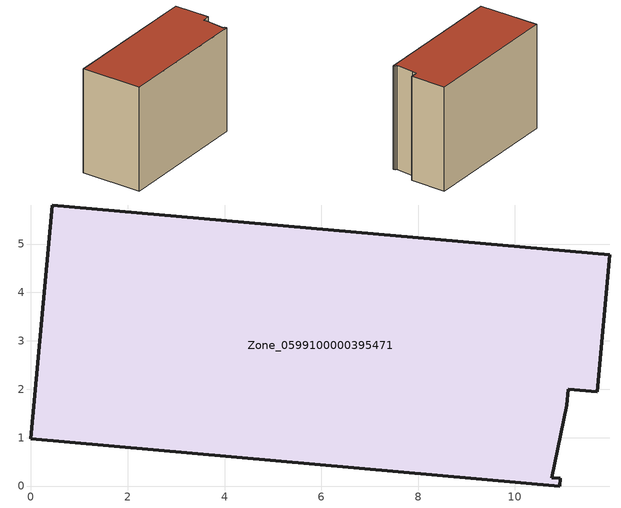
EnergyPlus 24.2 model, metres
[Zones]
Zone_0599100000395471
 floor ground (C_G): 0,0.98 0.44,5.81 11.96,4.78 11.7,1.95 11.1,2 11.07,1.67 10.76,0.17 10.94,0.16 10.92,0 z0
 wall outside (C_F): 0.44,5.81 0,0.98 10.92,0 10.94,0.16 10.76,0.17 11.07,1.67 11.1,2 11.7,1.95 11.96,4.78 0.44,5.81 z0:8.44
 roof outside (C_R): 10.92,0 10.94,0.16 10.76,0.17 11.07,1.67 11.1,2 11.7,1.95 11.96,4.78 0.44,5.81 0,0.98 z8.44
[BUILDING]
Pand.0599100000395471: North Axis=0; Terrain=City; Loads Convergence Tolerance Value=0.04; Temperature Convergence Tolerance Value=0.4; Solar Distribution=FullExterior; Maximum Number of Warmup Days=25; Minimum Number of Warmup Days=1
[Site:Location]
Rotterdam.The.Hague.AP_ZH_NLD Design_Conditions: Latitude=51.96; Longitude=4.45; Time Zone=1; Elevation=-4.5
[SITE:GROUNDTEMPERATURE:BUILDINGSURFACE]
18, 18, 18, 18, 18, 18, 18, 18, 18, 18, 18, 18
[MATERIAL] Thermal Absorptance=0.9; Solar Absorptance=0.7; Visible Absorptance=0.7
Name | Roughness | Thickness | Conductivity | Density | Specific Heat
G.TI.1992-2005 | MediumSmooth | 0.15 | 0.06 | 540 | 1210
F.TI.1992-2005 | Rough | 0.3 | 0.12 | 1920 | 840
R.TI.1992-2005 | MediumRough | 0.2 | 0.08 | 1500 | 1000
[CONSTRUCTION]
C_G: G.TI.1992-2005
C_F: F.TI.1992-2005
C_R: R.TI.1992-2005
[ZONE]
Zone_0599100000395471: Type=1; Multiplier=1; Ceiling Height=Autocalculate; Volume=Autocalculate; Floor Area=autocalculate; Part of Total Floor Area=Yes
[ZONEINFILTRATION:DESIGNFLOWRATE]
Infil_Zone_0599100000395471: Zone or ZoneList or Space or SpaceList=Zone_0599100000395471; Schedule=AlwaysOn; Design Flow Rate Calculation Method=Flow/Area; Flow Rate per Floor Area=0.0015; Constant Term Coefficient=1; Temperature Term Coefficient=0; Velocity Term Coefficient=0; Velocity Squared Term Coefficient=0
[HVACTEMPLATE:ZONE:IDEALLOADSAIRSYSTEM]
Zone_0599100000395471: Maximum Heating Supply Air Temperature=50; Minimum Cooling Supply Air Temperature=13; Maximum Heating Supply Air Humidity Ratio=0.0156; Minimum Cooling Supply Air Humidity Ratio=0.0077; Heating Limit=NoLimit; Cooling Limit=NoLimit; Dehumidification Control Type=ConstantSensibleHeatRatio; Cooling Sensible Heat Ratio=0.7; Dehumidification Setpoint=60; Humidification Control Type=None; Humidification Setpoint=30; Outdoor Air Method=None; Outdoor Air Flow Rate per Person=0.00944; Outdoor Air Flow Rate per Zone Floor Area=0; Outdoor Air Flow Rate per Zone=0; Demand Controlled Ventilation Type=None; Outdoor Air Economizer Type=NoEconomizer; Heat Recovery Type=None; Sensible Heat Recovery Effectiveness=0.7; Latent Heat Recovery Effectiveness=0.65
[ZONECONTROL:THERMOSTAT]
ThermostatControl_Zone_0599100000395471: Zone or ZoneList=Zone_0599100000395471; Control Type Schedule=DualSetpointControlType; Control 1=Thermostat_Zone_0599100000395471; Temperature Difference Between Cutout And Setpoint=0
[THERMOSTATSETPOINT:DUALSETPOINT]
Thermostat_Zone_0599100000395471: Heating Setpoint Temperature Schedule=HeatingSetpoint_Zone_0599100000395471; Cooling Setpoint Temperature Schedule=CoolingSetpoint_Zone_0599100000395471
[SCHEDULE:COMPACT]
HeatingSetpoint_Zone_0599100000395471: Through: 12/31, For: AllDays, Until: 24:00, 21
CoolingSetpoint_Zone_0599100000395471: Through: 12/31, For: AllDays, Until: 24:00, 24
DualSetpointControlType: Through: 12/31, For: AllDays, Until: 24:00, 4
AlwaysOn: Through: 12/31, For: AllDays, Until: 24:00, 1
